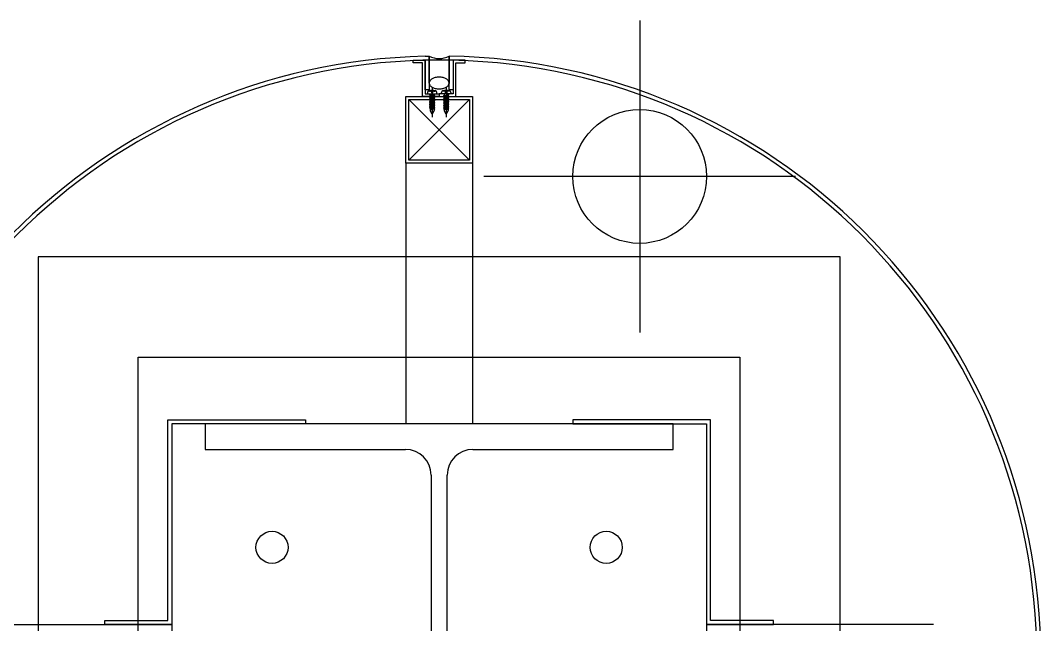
# Model space of a CAD drawing. Header units: millimetres. Extents: x -168200 to 672800, y -7409 to 118800.
# Drawn here: x 108187 to 108950, y 16425 to 16877 of the extents above; entities that cross this region are included whole.
import ezdxf

# ---------------------------------------------------------------- set-up
doc = ezdxf.new("R2010")
doc.units = ezdxf.units.MM
doc.header["$LTSCALE"] = 200
for name, color, linetype in [('01하지철물', 8, 'Continuous'), ('1 BA', 9, 'Continuous'), ('CON', 2, 'Continuous')]:
    doc.layers.add(name, color=color, linetype=linetype)

msp = doc.modelspace()

# ---------------------------------------------------------------- linework, layer by layer
at = {"layer": '01하지철물'}
for points in [[(108250, 16425), (108250, 16428), (108297, 16428), (108297, 16578), (108400, 16578), (108400, 16575), (108300, 16575), (108300, 16425)], [(108750, 16425), (108750, 16428), (108703, 16428), (108703, 16578), (108600, 16578), (108600, 16575), (108700, 16575), (108700, 16425)]]:
    msp.add_lwpolyline(points, close=True, dxfattribs=at)
at = {"layer": '1 BA'}
for p, q in [((108650, 16876.67), (108650, 16643.33)), ((108489.5, 16849.88), (108492.5, 16849.86)), ((108492.5, 16849.86), (108492.5, 16829.4)), ((108492.5, 16849.86), (108492.5, 16824.86)), ((108492.5, 16829.86), (108492.5, 16849.86)), ((108507.5, 16824.86), (108507.5, 16849.94)), ((108507.5, 16849.86), (108507.5, 16829.4)), ((108507.5, 16849.86), (108507.5, 16829.86)), ((108480.5, 16844.86), (108480.5, 16846.86)), ((108480.5, 16846.86), (108489.5, 16846.86)), ((108487.5, 16844.86), (108480.5, 16844.86)), ((108487.5, 16819.86), (108487.5, 16844.86)), ((108489.5, 16824.86), (108489.5, 16846.88)), ((108489.5, 16846.86), (108489.5, 16821.86)), ((108510.5, 16846.86), (108510.5, 16824.86)), ((108519.5, 16846.86), (108510.5, 16846.86)), ((108510.5, 16846.86), (108510.5, 16821.86)), ((108512.5, 16819.86), (108512.5, 16844.86)), ((108512.5, 16844.86), (108519.5, 16844.86)), ((108519.5, 16844.86), (108519.5, 16846.86)), ((108494.75, 16826.83), (108494.75, 16804.25)), ((108505.25, 16826.83), (108505.25, 16804.25)), ((108475, 16769.86), (108475, 16819.86)), ((108475, 16819.86), (108525, 16819.86)), ((108500, 16819.86), (108487.5, 16819.86)), ((108492.5, 16824.86), (108489.5, 16824.86)), ((108489.5, 16821.86), (108500, 16821.86)), ((108491.25, 16822.85), (108491.25, 16821.86)), ((108491.25, 16821.86), (108498.25, 16821.86)), ((108492.2, 16824.11), (108492.43, 16823.91)), ((108492.43, 16823.91), (108492.68, 16823.81)), ((108492.68, 16823.81), (108492.95, 16823.79)), ((108494.8, 16821.45), (108492.75, 16821.12)), ((108496.74, 16820.54), (108492.75, 16819.88)), ((108496.74, 16819.31), (108492.75, 16818.65)), ((108492.76, 16821.05), (108493.25, 16820.85)), ((108492.76, 16819.82), (108493.25, 16819.62)), ((108492.76, 16818.58), (108493.25, 16818.38)), ((108492.77, 16821.16), (108493.25, 16821.35)), ((108492.77, 16819.92), (108493.25, 16820.12)), ((108492.77, 16818.69), (108493.25, 16818.88)), ((108494.82, 16821.35), (108492.81, 16821.02)), ((108496.73, 16820.43), (108492.81, 16819.79)), ((108496.73, 16819.2), (108492.81, 16818.56)), ((108492.95, 16823.79), (108493.22, 16823.83)), ((108493.22, 16823.83), (108493.49, 16823.89)), ((108493.25, 16821.35), (108493.25, 16821.86)), ((108494.8, 16821.45), (108493.25, 16821.35)), ((108494.82, 16821.35), (108493.25, 16820.85)), ((108493.25, 16820.85), (108493.25, 16820.12)), ((108496.25, 16820.74), (108493.25, 16820.12)), ((108496.25, 16820.24), (108493.25, 16819.62)), ((108493.25, 16819.62), (108493.25, 16818.88)), ((108496.25, 16819.51), (108493.25, 16818.88)), ((108496.25, 16819.01), (108493.25, 16818.38)), ((108493.25, 16818.38), (108493.25, 16817.65)), ((108493.49, 16823.89), (108493.73, 16823.96)), ((108493.73, 16823.96), (108493.94, 16824.01)), ((108493.94, 16824.01), (108494.09, 16824.01)), ((108494.09, 16824.01), (108494.19, 16823.95)), ((108494.19, 16823.95), (108494.24, 16823.83)), ((108494.24, 16823.28), (108494.23, 16823.07)), ((108494.23, 16823.07), (108494.24, 16822.87)), ((108494.24, 16823.83), (108494.26, 16823.67)), ((108494.26, 16823.48), (108494.24, 16823.28)), ((108494.24, 16822.87), (108494.28, 16822.7)), ((108494.26, 16823.67), (108494.26, 16823.48)), ((108494.28, 16822.7), (108494.36, 16822.57)), ((108494.36, 16822.57), (108494.47, 16822.47)), ((108494.47, 16822.47), (108494.6, 16822.41)), ((108494.6, 16822.41), (108494.75, 16822.4)), ((108494.75, 16822.4), (108494.9, 16822.41)), ((108494.9, 16822.41), (108495.03, 16822.47)), ((108495.03, 16822.47), (108495.14, 16822.57)), ((108495.14, 16822.57), (108495.22, 16822.7)), ((108495.22, 16822.7), (108495.26, 16822.87)), ((108495.24, 16823.67), (108495.26, 16823.83)), ((108495.24, 16823.48), (108495.24, 16823.67)), ((108495.26, 16823.28), (108495.24, 16823.48)), ((108495.26, 16823.83), (108495.31, 16823.95)), ((108495.27, 16823.07), (108495.26, 16823.28)), ((108495.26, 16822.87), (108495.27, 16823.07)), ((108495.31, 16823.95), (108495.41, 16824.01)), ((108495.41, 16824.01), (108495.56, 16824.01)), ((108495.56, 16824.01), (108495.77, 16823.96)), ((108495.77, 16823.96), (108496.01, 16823.89)), ((108496.01, 16823.89), (108496.28, 16823.83)), ((108496.25, 16821.86), (108496.25, 16820.74)), ((108496.74, 16820.54), (108496.25, 16820.74)), ((108496.73, 16820.43), (108496.25, 16820.24)), ((108496.25, 16820.24), (108496.25, 16819.51)), ((108496.74, 16819.31), (108496.25, 16819.51)), ((108496.73, 16819.2), (108496.25, 16819.01)), ((108496.25, 16819.01), (108496.25, 16818.27)), ((108496.28, 16823.83), (108496.55, 16823.79)), ((108496.55, 16823.79), (108496.82, 16823.81)), ((108496.82, 16823.81), (108497.07, 16823.91)), ((108497.07, 16823.91), (108497.3, 16824.11)), ((108498.25, 16821.86), (108498.25, 16822.85)), ((108510.5, 16821.86), (108500, 16821.86)), ((108500, 16821.86), (108500, 16819.86)), ((108500, 16821.86), (108500, 16819.86)), ((108500, 16819.86), (108512.5, 16819.86)), ((108501.75, 16821.86), (108501.75, 16822.85)), ((108508.75, 16821.86), (108501.75, 16821.86)), ((108502.93, 16823.91), (108502.7, 16824.11)), ((108503.18, 16823.81), (108502.93, 16823.91)), ((108503.45, 16823.79), (108503.18, 16823.81)), ((108503.26, 16820.54), (108503.75, 16820.74)), ((108503.26, 16820.54), (108507.25, 16819.88)), ((108503.26, 16819.31), (108503.75, 16819.51)), ((108503.26, 16819.31), (108507.25, 16818.65)), ((108503.27, 16820.43), (108503.75, 16820.24)), ((108503.27, 16820.43), (108507.19, 16819.79)), ((108503.27, 16819.2), (108503.75, 16819.01)), ((108503.27, 16819.2), (108507.19, 16818.56)), ((108503.72, 16823.83), (108503.45, 16823.79)), ((108503.99, 16823.89), (108503.72, 16823.83)), ((108503.75, 16821.86), (108503.75, 16820.74)), ((108503.75, 16820.74), (108506.75, 16820.12)), ((108503.75, 16820.24), (108506.75, 16819.62)), ((108503.75, 16820.24), (108503.75, 16819.51)), ((108503.75, 16819.51), (108506.75, 16818.88)), ((108503.75, 16819.01), (108506.75, 16818.38)), ((108503.75, 16819.01), (108503.75, 16818.27)), ((108504.23, 16823.96), (108503.99, 16823.89)), ((108504.44, 16824.01), (108504.23, 16823.96)), ((108504.59, 16824.01), (108504.44, 16824.01)), ((108504.69, 16823.95), (108504.59, 16824.01)), ((108504.74, 16823.83), (108504.69, 16823.95)), ((108504.73, 16823.07), (108504.74, 16823.28)), ((108504.74, 16822.87), (108504.73, 16823.07)), ((108504.76, 16823.67), (108504.74, 16823.83)), ((108504.74, 16823.28), (108504.76, 16823.48)), ((108504.78, 16822.7), (108504.74, 16822.87)), ((108504.76, 16823.48), (108504.76, 16823.67)), ((108504.86, 16822.57), (108504.78, 16822.7)), ((108504.97, 16822.47), (108504.86, 16822.57)), ((108505.1, 16822.41), (108504.97, 16822.47)), ((108505.25, 16822.4), (108505.1, 16822.41)), ((108505.18, 16821.35), (108507.19, 16821.02)), ((108505.18, 16821.35), (108506.75, 16820.85)), ((108505.2, 16821.45), (108507.25, 16821.12)), ((108505.2, 16821.45), (108506.75, 16821.35)), ((108505.4, 16822.41), (108505.25, 16822.4)), ((108505.53, 16822.47), (108505.4, 16822.41)), ((108505.64, 16822.57), (108505.53, 16822.47)), ((108505.72, 16822.7), (108505.64, 16822.57)), ((108505.76, 16822.87), (108505.72, 16822.7)), ((108505.76, 16823.83), (108505.74, 16823.67)), ((108505.74, 16823.67), (108505.74, 16823.48)), ((108505.74, 16823.48), (108505.76, 16823.28)), ((108505.81, 16823.95), (108505.76, 16823.83)), ((108505.76, 16823.28), (108505.77, 16823.07)), ((108505.77, 16823.07), (108505.76, 16822.87)), ((108505.91, 16824.01), (108505.81, 16823.95)), ((108506.06, 16824.01), (108505.91, 16824.01)), ((108506.27, 16823.96), (108506.06, 16824.01)), ((108506.51, 16823.89), (108506.27, 16823.96)), ((108506.78, 16823.83), (108506.51, 16823.89)), ((108506.75, 16821.35), (108506.75, 16821.86)), ((108507.23, 16821.16), (108506.75, 16821.35)), ((108507.24, 16821.05), (108506.75, 16820.85)), ((108506.75, 16820.85), (108506.75, 16820.12)), ((108507.23, 16819.92), (108506.75, 16820.12)), ((108507.24, 16819.82), (108506.75, 16819.62)), ((108506.75, 16819.62), (108506.75, 16818.88)), ((108507.23, 16818.69), (108506.75, 16818.88)), ((108507.24, 16818.58), (108506.75, 16818.38)), ((108506.75, 16818.38), (108506.75, 16817.65)), ((108507.05, 16823.79), (108506.78, 16823.83)), ((108507.32, 16823.81), (108507.05, 16823.79)), ((108507.57, 16823.91), (108507.32, 16823.81)), ((108510.5, 16824.86), (108507.5, 16824.86)), ((108507.8, 16824.11), (108507.57, 16823.91)), ((108508.75, 16822.85), (108508.75, 16821.86)), ((108525, 16819.86), (108525, 16769.86)), ((108477.3, 16817.56), (108522.7, 16772.16)), ((108477.3, 16772.16), (108522.7, 16817.56)), ((108477.3, 16772.16), (108477.3, 16817.56)), ((108477.3, 16817.56), (108522.7, 16817.56)), ((108496.74, 16818.07), (108492.75, 16817.42)), ((108496.74, 16816.84), (108492.75, 16816.19)), ((108496.74, 16815.61), (108492.75, 16814.95)), ((108496.74, 16814.37), (108492.75, 16813.72)), ((108496.74, 16813.14), (108492.75, 16812.49)), ((108496.74, 16811.91), (108492.75, 16811.25)), ((108492.76, 16817.35), (108493.25, 16817.15)), ((108492.76, 16816.12), (108493.25, 16815.92)), ((108492.76, 16814.89), (108493.25, 16814.69)), ((108492.76, 16813.65), (108493.25, 16813.45)), ((108492.76, 16812.42), (108493.25, 16812.22)), ((108492.76, 16811.19), (108493.25, 16810.99)), ((108492.77, 16817.46), (108493.25, 16817.65)), ((108492.77, 16816.22), (108493.25, 16816.42)), ((108492.77, 16814.99), (108493.25, 16815.19)), ((108492.77, 16813.76), (108493.25, 16813.95)), ((108492.77, 16812.53), (108493.25, 16812.72)), ((108492.77, 16811.29), (108493.25, 16811.49)), ((108496.73, 16817.97), (108492.81, 16817.32)), ((108496.73, 16816.73), (108492.81, 16816.09)), ((108496.73, 16815.5), (108492.81, 16814.86)), ((108496.73, 16814.27), (108492.81, 16813.62)), ((108496.73, 16813.04), (108492.81, 16812.39)), ((108496.73, 16811.8), (108492.81, 16811.16)), ((108496.25, 16818.27), (108493.25, 16817.65)), ((108496.25, 16817.77), (108493.25, 16817.15)), ((108493.25, 16817.15), (108493.25, 16816.42)), ((108496.25, 16817.04), (108493.25, 16816.42)), ((108496.25, 16816.54), (108493.25, 16815.92)), ((108493.25, 16815.92), (108493.25, 16815.19)), ((108496.25, 16815.81), (108493.25, 16815.19)), ((108496.25, 16815.31), (108493.25, 16814.69)), ((108493.25, 16814.69), (108493.25, 16813.95)), ((108496.25, 16814.57), (108493.25, 16813.95)), ((108496.25, 16814.07), (108493.25, 16813.45)), ((108493.25, 16813.45), (108493.25, 16812.72)), ((108496.25, 16813.34), (108493.25, 16812.72)), ((108496.25, 16812.84), (108493.25, 16812.22)), ((108493.25, 16812.22), (108493.25, 16811.49)), ((108496.25, 16812.11), (108493.25, 16811.49)), ((108496.25, 16811.61), (108493.25, 16810.99)), ((108493.25, 16811.06), (108493.25, 16809.36)), ((108496.25, 16810.88), (108493.25, 16810.25)), ((108496.74, 16818.07), (108496.25, 16818.27)), ((108496.73, 16817.97), (108496.25, 16817.77)), ((108496.25, 16817.77), (108496.25, 16817.04)), ((108496.74, 16816.84), (108496.25, 16817.04)), ((108496.73, 16816.73), (108496.25, 16816.54)), ((108496.25, 16816.54), (108496.25, 16815.81)), ((108496.74, 16815.61), (108496.25, 16815.81)), ((108496.73, 16815.5), (108496.25, 16815.31)), ((108496.25, 16815.31), (108496.25, 16814.57)), ((108496.74, 16814.37), (108496.25, 16814.57)), ((108496.73, 16814.27), (108496.25, 16814.07)), ((108496.25, 16814.07), (108496.25, 16813.34)), ((108496.74, 16813.14), (108496.25, 16813.34)), ((108496.73, 16813.04), (108496.25, 16812.84)), ((108496.25, 16812.84), (108496.25, 16812.11)), ((108496.74, 16811.91), (108496.25, 16812.11)), ((108496.73, 16811.8), (108496.25, 16811.61)), ((108496.25, 16811.61), (108496.25, 16810.88)), ((108496.74, 16810.68), (108496.25, 16810.88)), ((108503.26, 16818.07), (108503.75, 16818.27)), ((108503.26, 16818.07), (108507.25, 16817.42)), ((108503.26, 16816.84), (108503.75, 16817.04)), ((108503.26, 16816.84), (108507.25, 16816.19)), ((108503.26, 16815.61), (108503.75, 16815.81)), ((108503.26, 16815.61), (108507.25, 16814.95)), ((108503.26, 16814.37), (108503.75, 16814.57)), ((108503.26, 16814.37), (108507.25, 16813.72)), ((108503.26, 16813.14), (108503.75, 16813.34)), ((108503.26, 16813.14), (108507.25, 16812.49)), ((108503.26, 16811.91), (108503.75, 16812.11)), ((108503.26, 16811.91), (108507.25, 16811.25)), ((108503.26, 16810.68), (108503.75, 16810.88)), ((108503.27, 16817.97), (108503.75, 16817.77)), ((108503.27, 16817.97), (108507.19, 16817.32)), ((108503.27, 16816.73), (108507.19, 16816.09)), ((108503.27, 16816.73), (108503.75, 16816.54)), ((108503.27, 16815.5), (108503.75, 16815.31)), ((108503.27, 16815.5), (108507.19, 16814.86)), ((108503.27, 16814.27), (108507.19, 16813.62)), ((108503.27, 16814.27), (108503.75, 16814.07)), ((108503.27, 16813.04), (108503.75, 16812.84)), ((108503.27, 16813.04), (108507.19, 16812.39)), ((108503.27, 16811.8), (108507.19, 16811.16)), ((108503.27, 16811.8), (108503.75, 16811.61)), ((108503.75, 16818.27), (108506.75, 16817.65)), ((108503.75, 16817.77), (108506.75, 16817.15)), ((108503.75, 16817.77), (108503.75, 16817.04)), ((108503.75, 16817.04), (108506.75, 16816.42)), ((108503.75, 16816.54), (108506.75, 16815.92)), ((108503.75, 16816.54), (108503.75, 16815.81)), ((108503.75, 16815.81), (108506.75, 16815.19)), ((108503.75, 16815.31), (108506.75, 16814.69)), ((108503.75, 16815.31), (108503.75, 16814.57)), ((108503.75, 16814.57), (108506.75, 16813.95)), ((108503.75, 16814.07), (108506.75, 16813.45)), ((108503.75, 16814.07), (108503.75, 16813.34)), ((108503.75, 16813.34), (108506.75, 16812.72)), ((108503.75, 16812.84), (108506.75, 16812.22)), ((108503.75, 16812.84), (108503.75, 16812.11)), ((108503.75, 16812.11), (108506.75, 16811.49)), ((108503.75, 16811.61), (108503.75, 16810.88)), ((108503.75, 16811.61), (108506.75, 16810.99)), ((108503.75, 16810.88), (108506.75, 16810.25)), ((108507.23, 16817.46), (108506.75, 16817.65)), ((108507.24, 16817.35), (108506.75, 16817.15)), ((108506.75, 16817.15), (108506.75, 16816.42)), ((108507.23, 16816.22), (108506.75, 16816.42)), ((108507.24, 16816.12), (108506.75, 16815.92)), ((108506.75, 16815.92), (108506.75, 16815.19)), ((108507.23, 16814.99), (108506.75, 16815.19)), ((108507.24, 16814.89), (108506.75, 16814.69)), ((108506.75, 16814.69), (108506.75, 16813.95)), ((108507.23, 16813.76), (108506.75, 16813.95)), ((108507.24, 16813.65), (108506.75, 16813.45)), ((108506.75, 16813.45), (108506.75, 16812.72)), ((108507.23, 16812.53), (108506.75, 16812.72)), ((108507.24, 16812.42), (108506.75, 16812.22)), ((108506.75, 16812.22), (108506.75, 16811.49)), ((108507.23, 16811.29), (108506.75, 16811.49)), ((108507.24, 16811.19), (108506.75, 16810.99)), ((108506.75, 16811.06), (108506.75, 16809.36)), ((108522.7, 16817.56), (108522.7, 16772.16)), ((108496.74, 16810.68), (108493.25, 16810.07)), ((108493.25, 16810.07), (108494.79, 16810.07)), ((108493.25, 16809.36), (108494.37, 16807.05)), ((108496.73, 16810.57), (108493.5, 16810.07)), ((108496.25, 16810.38), (108494.79, 16810.07)), ((108496.25, 16809.36), (108495.13, 16807.05)), ((108496.73, 16810.57), (108496.25, 16810.38)), ((108496.25, 16810.38), (108496.25, 16809.36)), ((108503.26, 16810.68), (108506.75, 16810.07)), ((108503.27, 16810.57), (108506.5, 16810.07)), ((108503.27, 16810.57), (108503.75, 16810.38)), ((108503.75, 16810.38), (108505.21, 16810.07)), ((108503.75, 16810.38), (108503.75, 16809.36)), ((108503.75, 16809.36), (108504.87, 16807.05)), ((108506.75, 16810.07), (108505.21, 16810.07)), ((108506.75, 16809.36), (108505.63, 16807.05)), ((108475, 16769.86), (108475, 16575)), ((108525, 16769.86), (108475, 16769.86)), ((108522.7, 16772.16), (108477.3, 16772.16)), ((108525, 16769.86), (108525, 16575)), ((108766.67, 16760), (108533.33, 16760)), ((108275, 16625), (108725, 16625)), ((108275, 16175), (108275, 16625)), ((108725, 16625), (108725, 16175)), ((108675, 16575), (108325, 16575)), ((108325, 16575), (108325, 16556)), ((108675, 16556), (108675, 16575)), ((108325, 16556), (108474.75, 16556)), ((108525.25, 16556), (108675, 16556)), ((108494, 16536.75), (108494, 16263.25)), ((108506, 16263.25), (108506, 16536.75)), ((108130.14, 16425), (108300, 16425)), ((108300, 16425), (108300, 16375)), ((108869.86, 16425), (108700, 16425)), ((108700, 16425), (108700, 16375))]:
    msp.add_line(p, q, dxfattribs=at)
for centre, radius in [((108650, 16760), 50), ((108375, 16482.75), 12), ((108625, 16482.75), 12)]:
    msp.add_circle(centre, radius, dxfattribs=at)
for centre, radius, start, end in [((108500, 16400), 450, 91.33703, 179.04503), ((108500, 16866), 17.8, 245.07803, 294.92197), ((108500, 16400), 450, 1.33703, 89.04503), ((108500, 16400), 447, 91.346, 178.654), ((108500, 16400), 447, 90, 92.50028), ((108500, 16400), 447, 87.49972, 90), ((108500, 16400), 447, 1.346, 88.654), ((108498.99, 16825.59), 8.52, 103.59383, 120.27573), ((108500, 16821.43), 12.8, 90, 103.59383), ((108500, 16821.43), 12.8, 76.40617, 90), ((108501.01, 16825.59), 8.52, 59.72427, 76.40617), ((108495.15, 16829.86), 2.65, 144.6431, 180), ((108495.15, 16829.86), 2.65, 180, 215.3569), ((108497.46, 16828.22), 5.48, 120.27573, 144.6431), ((108497.46, 16831.5), 5.48, 215.3569, 239.72427), ((108498.99, 16834.12), 8.52, 239.72427, 256.40617), ((108501.01, 16834.12), 8.52, 283.59383, 300.27573), ((108502.54, 16828.22), 5.48, 35.3569, 59.72427), ((108502.54, 16831.5), 5.48, 300.27573, 324.6431), ((108504.85, 16829.86), 2.65, 0, 35.3569), ((108504.85, 16829.86), 2.65, 324.6431, 0), ((108492.55, 16822.85), 1.3, 105.58862, 179.97665), ((108494.75, 16815.1), 9.36, 74.20502, 105.79498), ((108492.84, 16821.1), 0.0925, 139.86612, 209.92465), ((108492.84, 16819.86), 0.0925, 139.86612, 209.92465), ((108492.84, 16818.63), 0.0925, 139.86612, 209.92465), ((108494.78, 16821.4), 0.0602, 310.72712, 69.31493), ((108496.66, 16820.49), 0.0925, 319.86612, 29.92465), ((108496.66, 16819.26), 0.0925, 319.86612, 29.92465), ((108500, 16838.28), 12.8, 256.40617, 270), ((108496.95, 16822.85), 1.3, 0.02335, 74.41138), ((108500, 16838.28), 12.8, 270, 283.59383), ((108503.05, 16822.85), 1.3, 105.58862, 179.97665), ((108505.25, 16815.1), 9.36, 74.20502, 105.79498), ((108503.34, 16820.49), 0.0925, 150.07535, 220.13388), ((108503.34, 16819.26), 0.0925, 150.07535, 220.13388), ((108505.22, 16821.4), 0.0602, 110.68507, 229.27288), ((108507.16, 16821.1), 0.0925, 330.07535, 40.13388), ((108507.16, 16819.86), 0.0925, 330.07535, 40.13388), ((108507.16, 16818.63), 0.0925, 330.07535, 40.13388), ((108507.45, 16822.85), 1.3, 0.02335, 74.41138), ((108492.84, 16817.4), 0.0925, 139.86612, 209.92465), ((108492.84, 16816.16), 0.0925, 139.86612, 209.92465), ((108492.84, 16814.93), 0.0925, 139.86612, 209.92465), ((108492.84, 16813.7), 0.0925, 139.86612, 209.92465), ((108492.84, 16812.47), 0.0925, 139.86612, 209.92465), ((108492.84, 16811.23), 0.0925, 139.86612, 209.92465), ((108496.66, 16818.03), 0.0925, 319.86612, 29.92465), ((108496.66, 16816.79), 0.0925, 319.86612, 29.92465), ((108496.66, 16815.56), 0.0925, 319.86612, 29.92465), ((108496.66, 16814.33), 0.0925, 319.86612, 29.92465), ((108496.66, 16813.1), 0.0925, 319.86612, 29.92465), ((108496.66, 16811.86), 0.0925, 319.86612, 29.92465), ((108503.34, 16818.03), 0.0925, 150.07535, 220.13388), ((108503.34, 16816.79), 0.0925, 150.07535, 220.13388), ((108503.34, 16815.56), 0.0925, 150.07535, 220.13388), ((108503.34, 16814.33), 0.0925, 150.07535, 220.13388), ((108503.34, 16813.1), 0.0925, 150.07535, 220.13388), ((108503.34, 16811.86), 0.0925, 150.07535, 220.13388), ((108507.16, 16817.4), 0.0925, 330.07535, 40.13388), ((108507.16, 16816.16), 0.0925, 330.07535, 40.13388), ((108507.16, 16814.93), 0.0925, 330.07535, 40.13388), ((108507.16, 16813.7), 0.0925, 330.07535, 40.13388), ((108507.16, 16812.47), 0.0925, 330.07535, 40.13388), ((108507.16, 16811.23), 0.0925, 330.07535, 40.13388), ((108494.75, 16807.32), 0.46, 215.16271, 324.83729), ((108496.66, 16810.63), 0.0925, 319.86612, 29.92465), ((108503.34, 16810.63), 0.0925, 150.07535, 220.13388), ((108505.25, 16807.32), 0.46, 215.16271, 324.83729), ((108474.75, 16536.75), 19.25, 0, 90), ((108525.25, 16536.75), 19.25, 90, 180)]:
    msp.add_arc(centre, radius, start, end, dxfattribs=at)
at = {"layer": 'CON', "color": 8}
msp.add_lwpolyline([(108800, 16100), (108800, 16700), (108200, 16700), (108200, 16100)], close=True, dxfattribs=at)

doc.saveas('drawing.dxf')
